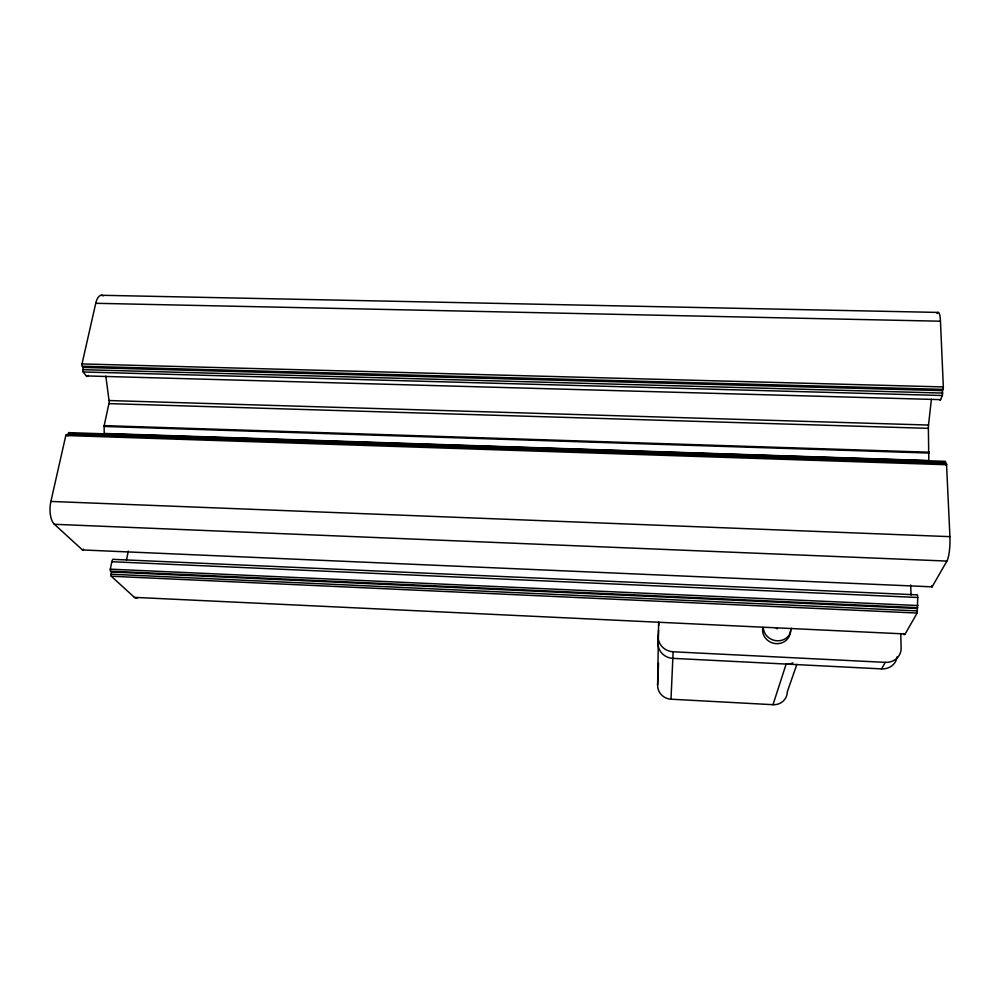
<?xml version="1.0" encoding="UTF-8"?>
<svg xmlns="http://www.w3.org/2000/svg" width="1000" height="1000" viewBox="0 0 1000 1000"><rect width="100%" height="100%" fill="white"/><g stroke="black" fill="none" stroke-linecap="round" stroke-linejoin="round"><path stroke-width="1.5" d="M796.888 664.35L787.275 691.825A14.287 13.438 25 0 1 773.012 704.7L671 699.2A13.938 13.425 14.7 0 1 657.625 684.975L658.625 622M657.625 684.975L658.525 663.162M658.512 630.325L657.987 642.812A15.438 14.725 9.7 0 0 672.825 658.35L881.575 668.888A16.238 14.763 25.5 0 0 897.113 656.825M658.7 625.638L658.838 622.525M671 699.2L673.125 651.775A15.688 14.925 9.1 0 1 658.05 636.025M931.413 399.312L928.512 425.05A4.338 0.787 -87.1 0 0 928.388 428.35L928.812 461.45M126.538 559.938L128.3 551.1M111 574.225L111.45 572L110.588 571.188A1.587 0.65 -86.2 0 1 110.3 569.163L111.825 561.725A3.95 1.613 -86.4 0 1 114.025 559.4L916.862 594.837A4.237 0.75 -88.4 0 1 917.75 597.475L917.212 612.925L905.188 633.95L134.4 597.362L111.275 576.25A1.587 0.65 -86.1 0 1 111 574.225L917.4 610.9M104.1 434.462A1.625 0.675 -89.1 0 0 104.225 433.462L104.1 426.45A1.613 0.675 -89.2 0 1 104.188 425.625L108.925 403.612A4.037 1.688 -89.7 0 0 109.038 400.538L105.825 376.15M932.163 586.838L82.475 549.95L54.387 524.288A17.387 7.862 -87.4 0 1 50.888 501.438L65.812 435.513A1.725 0.775 -89.1 0 1 66.85 434.7L946.5 463.638L949.925 536.65A18.775 3.738 -88 0 1 946.912 561.075L932.062 586.938L931.762 585.737M937.025 313.488A17.763 3.237 -86.3 0 1 940.462 321.213L943.35 387.075L942.525 390.637L83.312 367.438L82.325 366.238A1.688 0.737 89.4 0 1 82.013 363.938L95.738 303.3A16.525 6.887 88.4 0 1 103.3 295.863M946.325 463.8L945.775 464.95L945.4 461.337L69.425 432.675A1.713 0.762 -89.1 0 0 68.4 433.488L67.875 435.812L66.85 434.7M942.525 390.637L942.475 395.087L940.6 399.637L86.35 375.925L83.112 371.962A1.688 0.737 89.5 0 1 82.8 369.675L83.312 367.438M773.012 704.7L786.137 664.075A15.85 14.763 21 0 0 792.987 662.925M917.775 607.688L110.588 571.188M881.575 668.888L885.263 662.362A16.5 14.975 25.1 0 0 901.15 647.85L900.75 633.812M101.237 295.275L938.35 312.425M95.738 303.3L940.462 321.213M82.013 363.938L943.35 386.925M82.325 366.238L943.062 389.375M82.8 369.675L942.638 393.062M83.112 371.962L942.35 395.513M109.038 400.538L928.512 425.05M108.925 403.612L928.388 428.35M104.188 425.625L929.312 452.225M104.1 426.45L929.287 453.05M104.225 433.462L928.825 460.575M68.4 433.488L945.662 462.425M65.812 435.513L946.762 464.738M50.888 501.438L949.925 536.65M54.387 524.288L946.912 561.075M111.825 561.725L917.75 597.475M110.3 569.163L918.025 605.538M111.45 572L917.325 608.488M111.275 576.25L917.15 613.05M673.125 651.775L885.263 662.362M910.713 585L911.038 595.138M940.6 399.637A4.513 0.85 -86.8 0 1 939.788 399.538M905.188 633.95A16.15 2.737 -88.5 0 1 903.363 633.513M88.375 375.425A4.2 1.812 89.5 0 1 86.35 375.925M83.425 549.125A1.663 0.725 -86.5 0 1 82.475 549.95M137.762 597.688A15.113 5.9 -86.1 0 1 134.4 597.362M791.263 628.225A14.087 13.1 18.4 0 1 777.8 640.812A14.087 13.1 18.4 0 1 763.325 628.075M790.35 631.163A13.987 13.025 18.6 0 1 775.088 643.55A13.987 13.025 18.6 0 1 762.812 627.475M776.375 628.45A9.838 9.175 19.1 0 1 777.487 628.763"/></g></svg>
